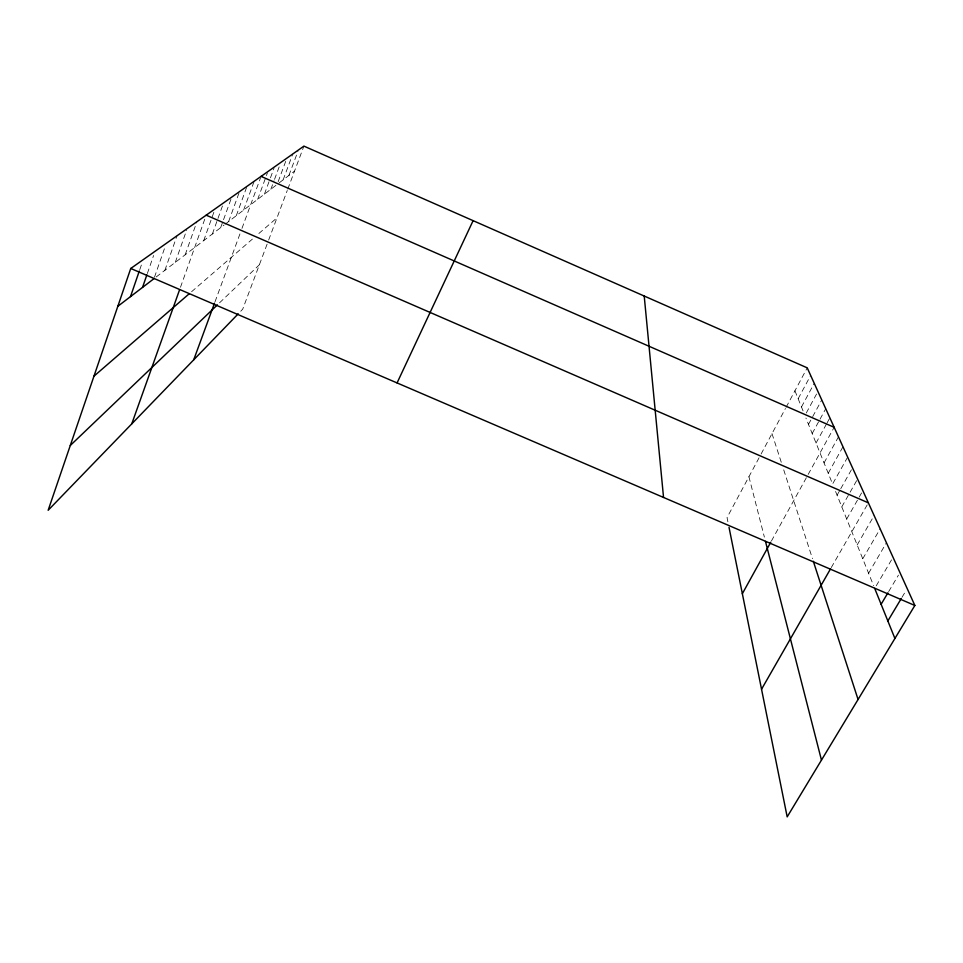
<?xml version="1.0" encoding="UTF-8"?>
<svg xmlns="http://www.w3.org/2000/svg" width="963" height="963" viewBox="0 0 963 963"><rect width="100%" height="100%" fill="white"/><g stroke="black" fill="none" stroke-linecap="round" stroke-linejoin="round"><path stroke-width="0.72" stroke-dasharray="4.82 3.61" d="M139.791 269.616L141.742 263.934M147.339 273.528L153.599 255.472M154.465 277.236L165.299 246.191M164.878 270.314L176.987 235.803M175.266 262.369L186.678 230.013M185.173 254.786L196.897 221.731M180.478 287.287L206.19 215.17M203.699 240.618L214.568 210.271M212.366 233.985L217.457 219.853M217.963 218.432L223.055 204.312M220.671 227.629L231.192 198.534M228.64 221.538L239.498 191.637M236.284 215.688L246.985 186.341M243.627 210.066L254.172 181.273M215.026 301.768L240.955 231.168M241.978 228.375L260.576 177.734M257.687 199.317L267.401 172.943M264.416 194.165L269.953 179.178M270.459 177.806L273.986 168.272M270.88 189.217L274.022 180.755M274.539 179.347L280.293 163.842M278.151 181.67L286.914 158.125M283.134 179.852L292.788 153.984M288.924 175.41L297.94 151.323M267.1 244.169L242.688 309.207L239.101 312.915M268.653 240.04L287.263 190.469M287.781 189.097L303.911 146.123M759.049 457.822L727.053 517.576L727.896 521.765M761.083 454.03L785.435 408.529M786.121 407.265L807.223 367.842M798.146 398.742L810.665 375.45M801.469 406.976L814.241 383.322M806.284 412.983L816.564 394.023M808.487 424.358L811.978 417.93M812.676 416.642L821.764 399.946M812.194 433.531L819.32 420.47M820.031 419.17L825.736 408.733M816.034 443.04L826.41 424.141M827.097 422.877L829.865 417.846M771.435 540.989L806.777 476.95M808.162 474.422L834.151 427.307M824.051 462.89L838.484 436.853M828.228 473.254L842.974 446.772M847.645 457.1L832.574 484.016L805.935 418.038M837.088 495.211L840.025 489.998M840.759 488.698L852.508 467.837M841.794 506.875L857.576 479.02M846.706 519.033L858.454 498.413M859.189 497.125L862.86 490.673M831.262 567.58L868.373 502.842M857.166 544.95L874.127 515.554M862.752 558.781L880.146 528.831M868.59 573.25L886.442 542.735M876.234 585.805L892.268 558.6M888.656 591.595L898.443 575.116M902.006 597.313L905.726 591.101M219.54 302.827L259.384 264.753M191.589 291.717L252.366 239.125M258.866 233.503L276.995 217.819M156.162 276.983L224.09 225.017M225.222 224.15L276.08 185.245M279.126 182.91L294.522 171.137M794.932 390.785L803.443 411.851M835.583 491.479L873.597 585.648M772.001 433.627L781.523 463.047M783.726 469.86L812.471 558.66M748.925 476.721L764.381 537.113"/><path stroke-width="1.44" d="M729.027 527.363L787.18 816.877L914.85 605.462L807.223 367.842L303.911 146.123L130.751 268.472L48.15 510.282L238.21 313.842M130.499 296.616L139.298 271.036M142.536 287.407L146.858 274.912M131.775 423.84L179.503 289.995M193.707 359.837L214.52 303.152M397.069 382.925L473.11 220.659M742.353 593.714L770.749 542.241M761.54 689.231L830.539 568.844M881.121 604.283L887.898 592.871M887.85 620.954L901.26 598.565M70.287 445.484L217.385 304.886M93.953 376.184L189.338 293.655M117.823 306.306L153.984 278.656M130.751 268.472L914.85 605.462M206.19 215.17L868.373 502.842M261.069 176.385L834.151 427.307M874.705 588.405L894.916 638.469M813.326 561.273L858.069 699.499M765.477 541.387L821.463 760.108M644.211 296.026L663.543 497.462"/></g></svg>
